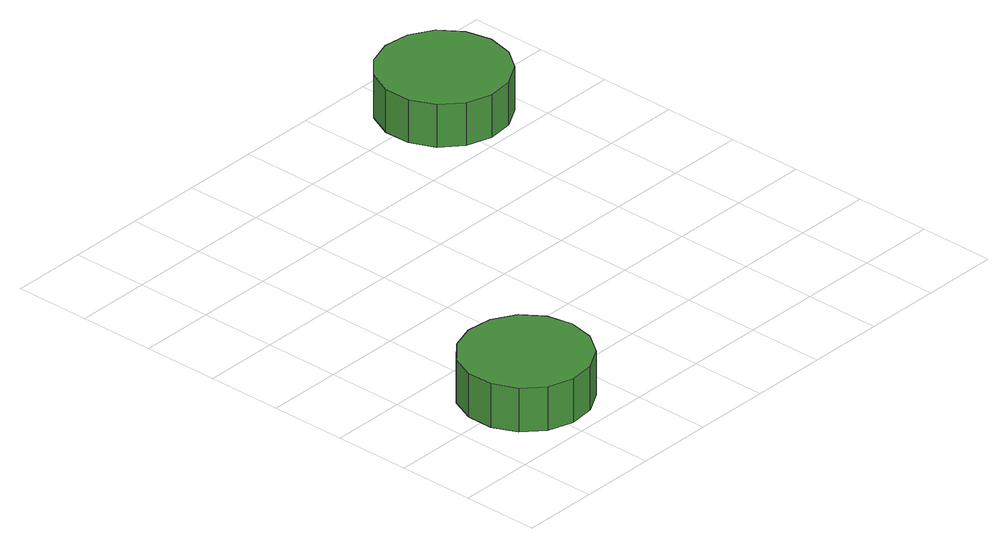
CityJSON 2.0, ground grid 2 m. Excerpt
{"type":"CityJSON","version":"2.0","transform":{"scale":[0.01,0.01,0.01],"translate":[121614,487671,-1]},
"CityObjects":{
"tree1":{"type":"SolitaryVegetationObject","attributes":{"function":"something"},"geometry":[{"type":"MultiSurface","lod":"1","boundaries":[[[0,1,2,3,4,5,6,7,8,9,10,11,12,13,14]],[[15,16,17,18,19,20,21,22,23,24,25,26,27,28,29]],[[0,29,28,1]],[[1,28,27,2]],[[2,27,26,3]],[[3,26,25,4]],[[4,25,24,5]],[[5,24,23,6]],[[6,23,22,7]],[[7,22,21,8]],[[8,21,20,9]],[[9,20,19,10]],[[10,19,18,11]],[[11,18,17,12]],[[12,17,16,13]],[[13,16,15,14]],[[14,15,29,0]]]}]},
"tree2":{"type":"SolitaryVegetationObject","attributes":{"function":"something"},"geometry":[{"type":"MultiSurface","lod":"1","boundaries":[[[30,31,32,33,34,35,36,37,38,39,40,41,42,43,44]],[[45,46,47,48,49,50,51,52,53,54,55,56,57,58,59]],[[30,59,58,31]],[[31,58,57,32]],[[32,57,56,33]],[[33,56,55,34]],[[34,55,54,35]],[[35,54,53,36]],[[36,53,52,37]],[[37,52,51,38]],[[38,51,50,39]],[[39,50,49,40]],[[40,49,48,41]],[[41,48,47,42]],[[42,47,46,43]],[[43,46,45,44]],[[44,45,59,30]]]}]}
},
"vertices":[
[397,205,197],[383,272,197],[343,327,197],[283,361,197],[215,368,197],[150,347,197],[99,302,197],[72,239,197],[72,171,197],[99,108,197],[150,62,197],[215,41,197],[283,48,197],[343,82,197],[383,138,197],[383,138,77],[343,82,77],[283,48,77],[215,41,77],[150,62,77],[99,108,77],[72,171,77],[72,239,77],[99,302,77],[150,347,77],[215,368,77],[283,361,77],[343,327,77],[383,272,77],[397,205,77],
[1217,1190,195],[1202,1257,195],[1161,1314,195],[1101,1348,195],[1032,1356,195],[966,1334,195],[915,1288,195],[886,1224,195],[886,1155,195],[915,1091,195],[966,1045,195],[1032,1024,195],[1101,1031,195],[1161,1066,195],[1202,1122,195],[1202,1122,78],[1161,1066,78],[1101,1031,78],[1032,1024,78],[966,1045,78],[915,1091,78],[886,1155,78],[886,1224,78],[915,1288,78],[966,1334,78],[1032,1356,78],[1101,1348,78],[1161,1314,78],[1202,1257,78],[1217,1190,78]
]}
